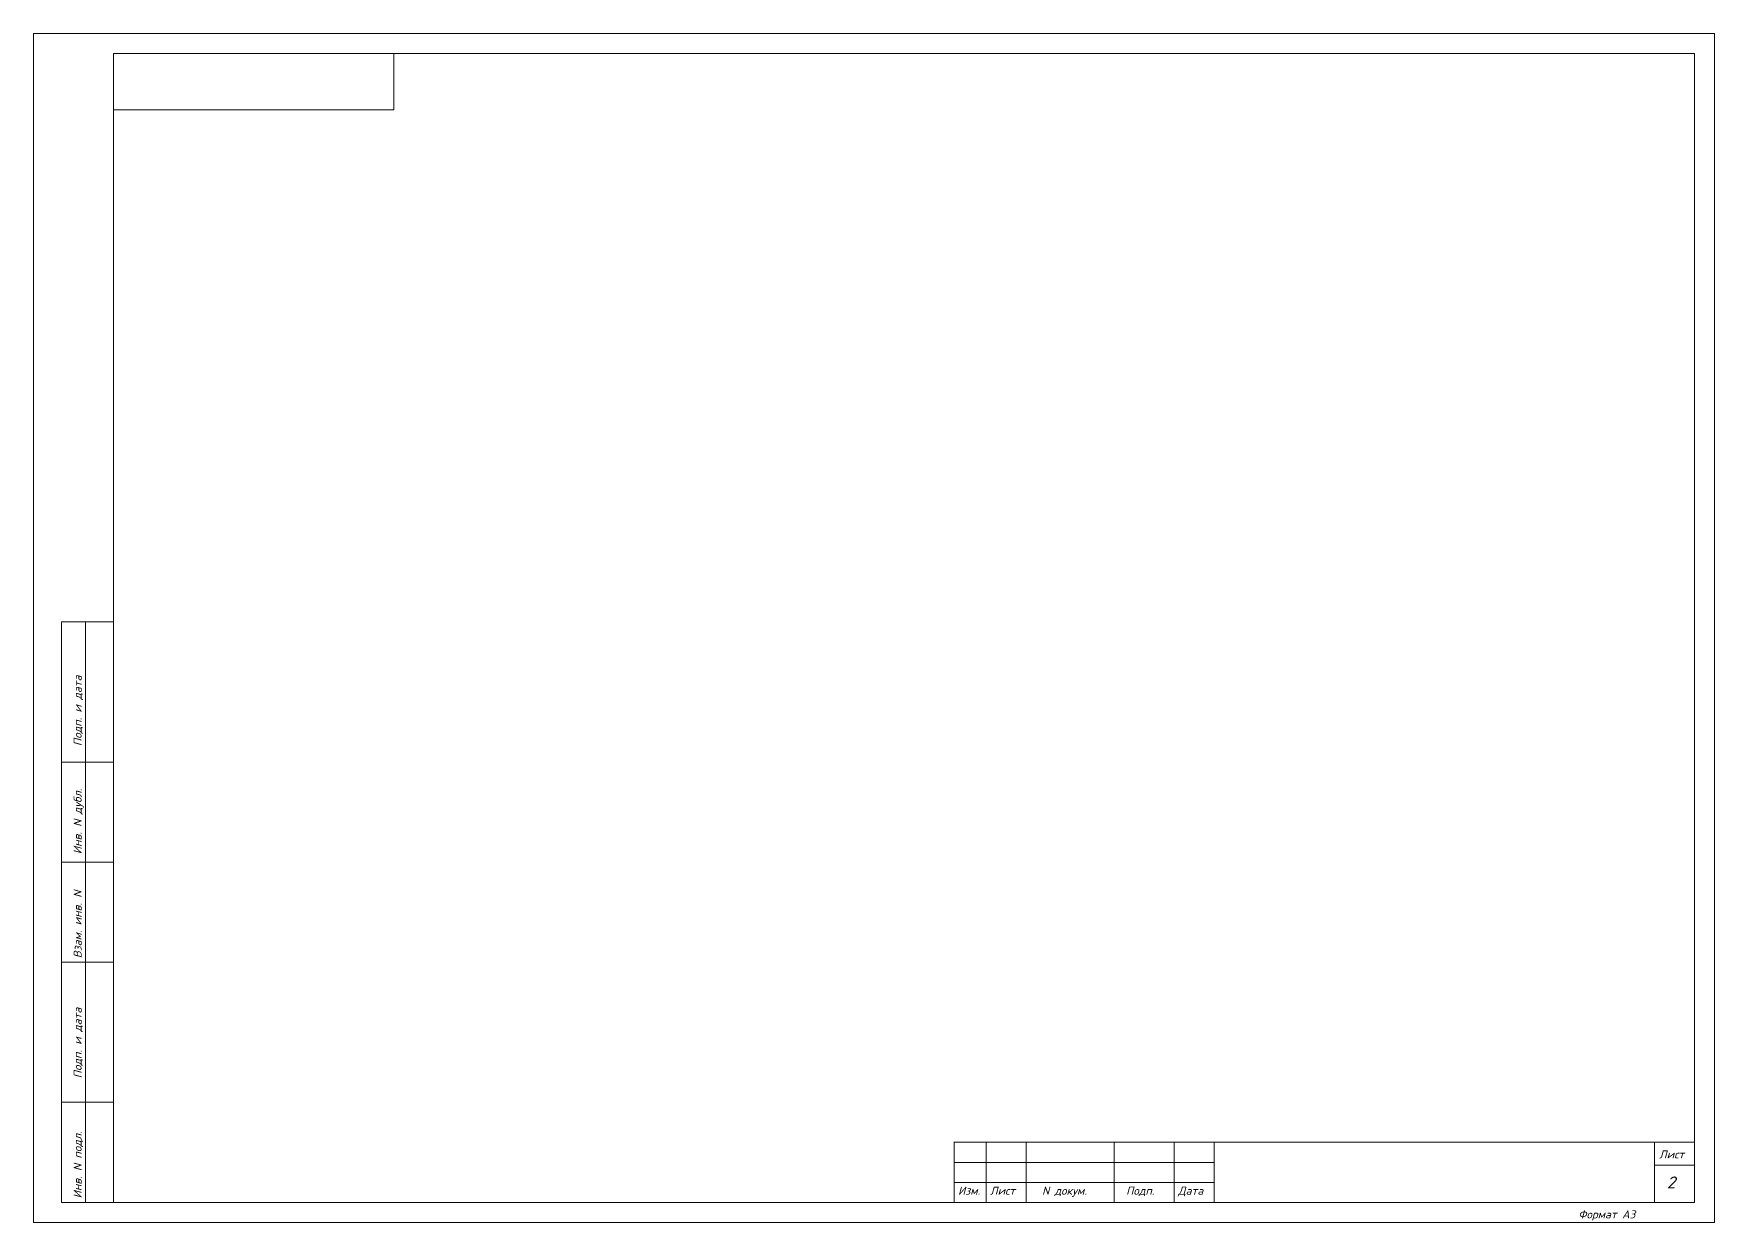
# Model space of a CAD drawing. Extents: x 25 to 880, y 8 to 306.
# Drawn here: x 460 to 880, y 9 to 306 of the extents above; entities that cross this region are included whole.
import ezdxf

# ---------------------------------------------------------------- set-up
doc = ezdxf.new("R2010")
doc.units = 0
doc.header["$MEASUREMENT"] = 0
doc.layers.add('РАМКА', color=7, linetype='Continuous', lineweight=0)
doc.styles.add('ADRF1', font='romans', dxfattribs={"oblique": 15})

msp = doc.modelspace()

# ---------------------------------------------------------------- linework, layer by layer
at = {"layer": 'РАМКА'}
for p, q in [((460, 306), (460, 9)), ((880, 306), (460, 306)), ((880, 9), (880, 306)), ((480, 301), (875, 301)), ((480, 14), (480, 301)), ((550, 287), (550, 301)), ((875, 301), (875, 14)), ((480, 287), (550, 287)), ((467, 14), (467, 159)), ((480, 159), (467, 159)), ((473, 14), (473, 159)), ((480, 124), (467, 124)), ((480, 99), (467, 99)), ((480, 74), (467, 74)), ((480, 39), (467, 39)), ((690, 29.1277), (690, 14)), ((690, 29), (875, 29)), ((698, 29.0414), (698, 14.1083)), ((708, 29.1277), (708, 14)), ((730, 28.9551), (730, 14)), ((745, 29.1277), (745, 14)), ((755, 29.0414), (755, 14)), ((865.0023, 29.002), (865.0023, 14)), ((690, 24), (755, 24)), ((864.9638, 23.2789), (875, 23.2789)), ((690, 19), (755, 19)), ((480, 14), (467, 14)), ((875, 14), (480, 14)), ((460, 9), (880, 9))]:
    msp.add_line(p, q, dxfattribs=at)

# ---------------------------------------------------------------- texts
at = {"layer": 'РАМКА', "style": 'ADRF1', "oblique": 15}
for s, p in [('Подп. и дата', (472, 128)), ('Инв. N дубл.', (472, 101)), ('Взам. инв. N', (472, 75)), ('Подп. и дата', (472, 45)), ('Инв. N подл.', (472, 15))]:
    msp.add_text(s, height=2, rotation=90, dxfattribs=at).set_placement(p)
for s, height, p in [('Лист', 2, (866.198, 24.9858)), ('Изм.', 2, (691, 15.9106)), ('Лист', 2, (699, 15.9106)), ('N докум.', 2, (712, 15.9106)), ('Подп.', 2, (733, 15.9106)), ('Дата', 2, (746, 15.9106)), ('2', 3, (868.1207, 17.4719)), ('Формат A3', 2, (846, 10))]:
    msp.add_text(s, height=height, dxfattribs=at).set_placement(p)

doc.saveas('drawing.dxf')
